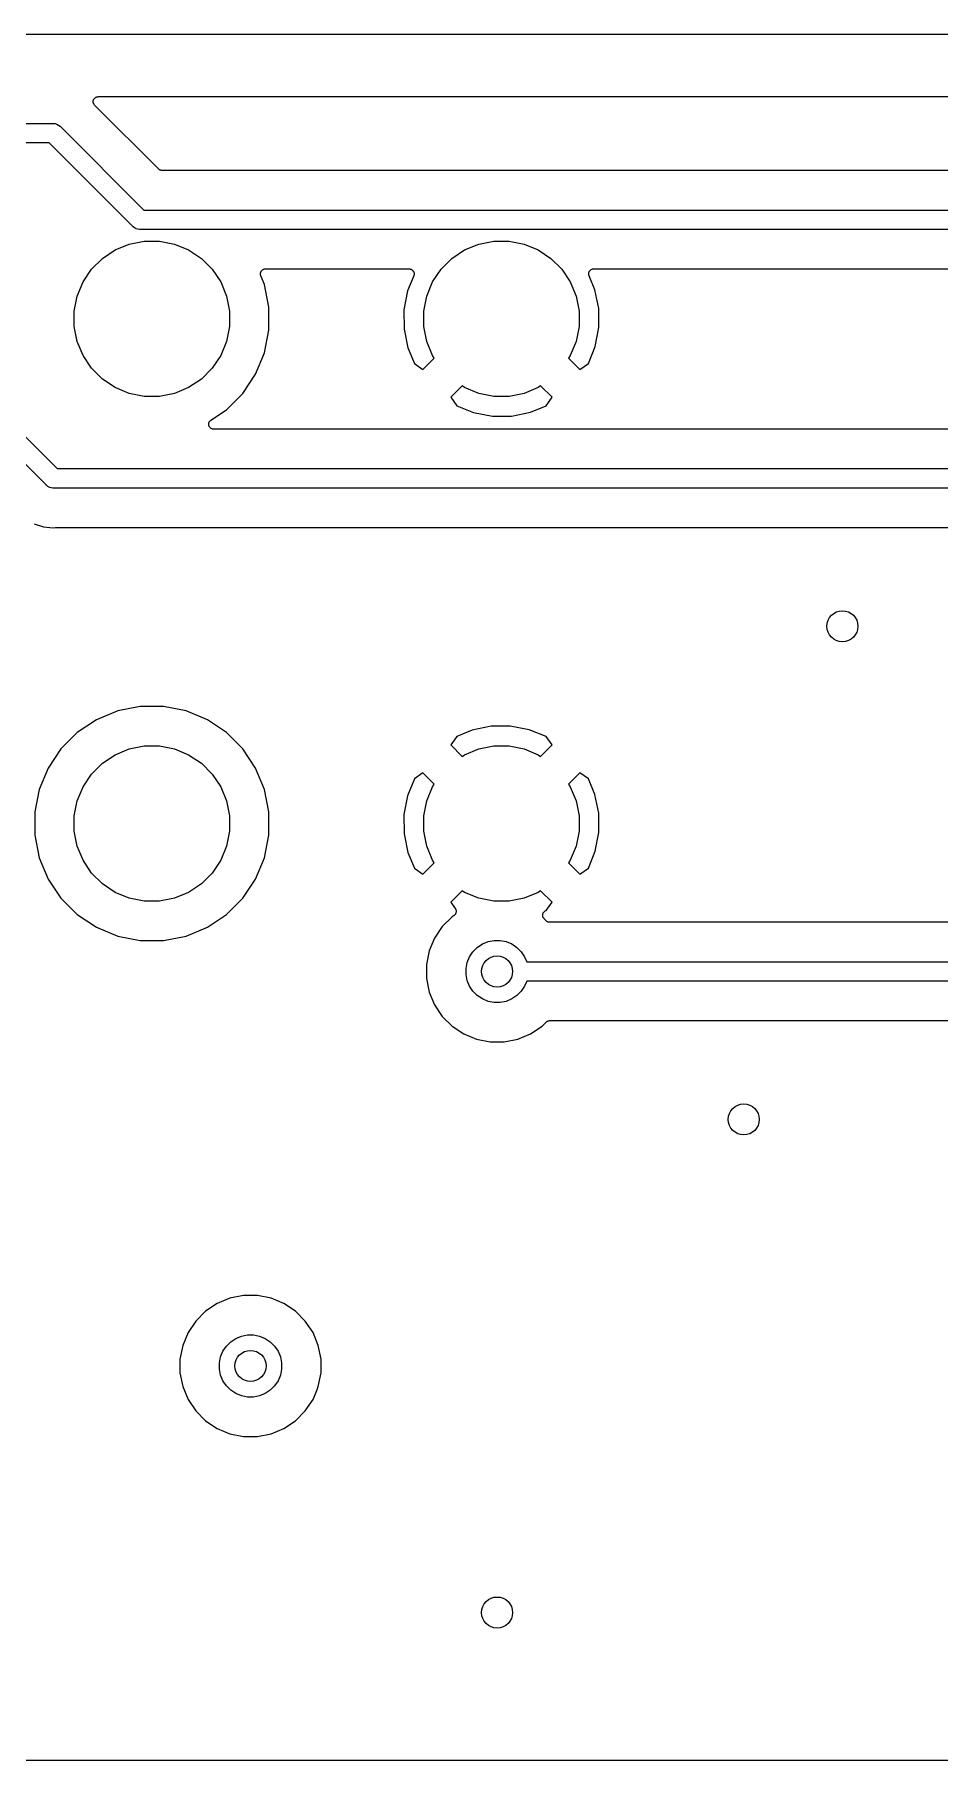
# Model space of a CAD drawing. Extents: x 1 to 139, y -76 to -1.
# Drawn here: x 62.62 to 74.28, y -75.56 to -53.34 of the extents above; entities that cross this region are included whole.
import ezdxf

# ---------------------------------------------------------------- set-up
doc = ezdxf.new("R2010")
doc.units = 0
doc.header["$MEASUREMENT"] = 0
doc.layers.add('BLACK', color=7, linetype='CONTINUOUS')

msp = doc.modelspace()

# ---------------------------------------------------------------- linework, layer by layer
at = {"layer": 'BLACK', "linetype": 'CONTINUOUS'}
for p, q in [((138.303, -53.34), (24.257, -53.34)), ((63.38, -54.2028), (63.3807, -54.1966)), ((63.38, -54.203), (63.38, -54.2028)), ((63.38, -54.2031), (63.38, -54.203)), ((63.3805, -54.209), (63.38, -54.2031)), ((63.3811, -54.2152), (63.3805, -54.209)), ((63.3807, -54.1966), (63.3813, -54.1907)), ((63.3811, -54.2153), (63.3811, -54.2152)), ((63.3811, -54.2154), (63.3811, -54.2153)), ((63.3828, -54.2212), (63.3811, -54.2154)), ((63.3813, -54.1905), (63.3832, -54.1846)), ((63.3813, -54.1906), (63.3813, -54.1905)), ((63.3813, -54.1907), (63.3813, -54.1906)), ((63.3845, -54.2271), (63.3828, -54.2212)), ((63.3832, -54.1846), (63.385, -54.1789)), ((63.3846, -54.2272), (63.3845, -54.2271)), ((63.3846, -54.2273), (63.3846, -54.2272)), ((63.3875, -54.2327), (63.3846, -54.2273)), ((63.385, -54.1787), (63.388, -54.1733)), ((63.385, -54.1788), (63.385, -54.1787)), ((63.385, -54.1789), (63.385, -54.1788)), ((63.388, -54.1733), (63.3909, -54.168)), ((63.3909, -54.1679), (63.391, -54.1678)), ((63.3909, -54.168), (63.3909, -54.1679)), ((63.391, -54.1678), (63.3948, -54.1632)), ((63.3948, -54.1632), (63.3988, -54.1584)), ((63.3988, -54.1584), (63.3989, -54.1583)), ((63.3988, -54.1584), (63.3988, -54.1584)), ((63.3989, -54.1583), (63.4036, -54.1545)), ((63.4036, -54.1545), (63.4084, -54.1506)), ((63.4084, -54.1506), (63.4085, -54.1506)), ((63.4085, -54.1505), (63.4138, -54.1477)), ((63.4085, -54.1506), (63.4085, -54.1505)), ((63.4138, -54.1477), (63.4193, -54.1448)), ((63.4193, -54.1448), (63.4194, -54.1448)), ((63.4194, -54.1448), (63.4195, -54.1447)), ((63.4195, -54.1447), (63.4252, -54.143)), ((63.4252, -54.143), (63.4312, -54.1412)), ((63.4312, -54.1412), (63.4313, -54.1412)), ((63.4313, -54.1412), (63.4314, -54.1412)), ((63.4314, -54.1412), (63.4375, -54.1406)), ((63.4375, -54.1406), (63.4435, -54.14)), ((63.4435, -54.14), (111.504, -54.14)), ((63.3902, -54.2381), (63.3875, -54.2327)), ((63.3903, -54.2382), (63.3902, -54.2381)), ((63.3904, -54.2383), (63.3903, -54.2382)), ((63.3942, -54.2431), (63.3904, -54.2383)), ((63.398, -54.2478), (63.3942, -54.2431)), ((63.3981, -54.2479), (63.398, -54.2478)), ((63.3986, -54.2484), (63.3981, -54.2479)), ((63.3981, -54.2479), (63.3981, -54.2479)), ((63.3981, -54.2479), (63.3981, -54.2479)), ((64.2236, -55.0734), (63.3986, -54.2484)), ((19.0561, -54.485), (62.8589, -54.485)), ((62.8589, -54.485), (62.865, -54.4844)), ((62.865, -54.4844), (62.8711, -54.485)), ((62.8711, -54.485), (62.8711, -54.485)), ((62.8711, -54.485), (62.8895, -54.4868)), ((62.8895, -54.4868), (62.9131, -54.494)), ((62.9131, -54.494), (62.9348, -54.5056)), ((62.9348, -54.5056), (62.9538, -54.5212)), ((62.9538, -54.5212), (62.9577, -54.526)), ((62.9577, -54.526), (64.0318, -55.6)), ((62.8132, -54.735), (19.1018, -54.735)), ((63.8873, -55.809), (62.8132, -54.735)), ((64.2281, -55.0771), (64.2236, -55.0734)), ((64.2326, -55.0809), (64.2281, -55.0771)), ((64.2329, -55.0811), (64.2326, -55.0809)), ((64.2332, -55.0813), (64.2329, -55.0811)), ((64.2384, -55.0841), (64.2332, -55.0813)), ((64.2435, -55.0869), (64.2384, -55.0841)), ((64.2438, -55.087), (64.2435, -55.0869)), ((64.2441, -55.0871), (64.2438, -55.087)), ((64.2497, -55.0888), (64.2441, -55.0871)), ((64.2553, -55.0906), (64.2497, -55.0888)), ((64.2556, -55.0906), (64.2553, -55.0906)), ((64.2559, -55.0907), (64.2556, -55.0906)), ((64.2617, -55.0913), (64.2559, -55.0907)), ((64.2676, -55.092), (64.2617, -55.0913)), ((64.2683, -55.092), (64.2676, -55.092)), ((64.2685, -55.092), (64.2683, -55.092)), ((64.2683, -55.092), (64.2683, -55.092)), ((64.2683, -55.092), (64.2683, -55.092)), ((82.3608, -55.092), (64.2685, -55.092)), ((59.1477, -55.161), (62.9168, -58.93)), ((62.7723, -59.1391), (59.0032, -55.37)), ((64.0318, -55.6), (82.3889, -55.6)), ((63.8433, -56.0384), (64.0365, -56)), ((63.8912, -55.8138), (63.8873, -55.809)), ((63.8959, -55.8177), (63.8912, -55.8138)), ((63.9102, -55.8294), (63.8959, -55.8177)), ((63.93, -55.84), (63.9102, -55.8294)), ((63.9319, -55.841), (63.93, -55.84)), ((63.9555, -55.8482), (63.9319, -55.841)), ((63.9739, -55.85), (63.9555, -55.8482)), ((63.98, -55.8506), (63.9739, -55.85)), ((63.9739, -55.85), (63.9739, -55.85)), ((63.9861, -55.85), (63.98, -55.8506)), ((82.3432, -55.85), (63.9861, -55.85)), ((64.0365, -56), (64.2335, -56)), ((64.2335, -56), (64.4267, -56.0384)), ((68.3433, -56.0384), (68.5365, -56)), ((68.5365, -56), (68.7335, -56)), ((68.7335, -56), (68.9267, -56.0384)), ((63.3582, -56.3625), (63.4975, -56.2232)), ((63.4975, -56.2232), (63.6613, -56.1138)), ((63.6613, -56.1138), (63.8433, -56.0384)), ((64.4267, -56.0384), (64.6087, -56.1138)), ((64.6087, -56.1138), (64.7725, -56.2232)), ((64.7725, -56.2232), (64.9118, -56.3625)), ((67.8582, -56.3625), (67.9975, -56.2232)), ((67.9975, -56.2232), (68.1613, -56.1138)), ((68.1613, -56.1138), (68.3433, -56.0384)), ((68.9267, -56.0384), (69.1087, -56.1138)), ((69.1087, -56.1138), (69.2725, -56.2232)), ((69.2725, -56.2232), (69.4118, -56.3625)), ((63.2488, -56.5263), (63.3582, -56.3625)), ((64.9118, -56.3625), (65.0212, -56.5263)), ((65.5329, -56.4207), (65.5335, -56.4147)), ((65.5329, -56.4209), (65.5329, -56.4207)), ((65.5329, -56.4211), (65.5329, -56.4209)), ((65.5334, -56.4271), (65.5329, -56.4211)), ((65.5339, -56.4331), (65.5334, -56.4271)), ((65.5335, -56.4147), (65.5342, -56.4087)), ((65.534, -56.4332), (65.5339, -56.4331)), ((65.534, -56.4334), (65.534, -56.4332)), ((65.5357, -56.4392), (65.534, -56.4334)), ((65.5342, -56.4084), (65.536, -56.4026)), ((65.5342, -56.4086), (65.5342, -56.4084)), ((65.5342, -56.4087), (65.5342, -56.4086)), ((65.5374, -56.445), (65.5357, -56.4392)), ((65.536, -56.4026), (65.5378, -56.3969)), ((65.5375, -56.4453), (65.5374, -56.445)), ((65.5377, -56.4458), (65.5375, -56.4453)), ((65.5375, -56.4453), (65.5375, -56.4453)), ((65.5375, -56.4453), (65.5375, -56.4453)), ((65.585, -56.5601), (65.5377, -56.4458)), ((65.5378, -56.3969), (65.5379, -56.3967)), ((65.5379, -56.3966), (65.5408, -56.3913)), ((65.5379, -56.3967), (65.5379, -56.3966)), ((65.5408, -56.3913), (65.5437, -56.386)), ((65.5437, -56.386), (65.5438, -56.3859)), ((65.5438, -56.3859), (65.5439, -56.3857)), ((65.5439, -56.3857), (65.5477, -56.3811)), ((65.5477, -56.3811), (65.5516, -56.3764)), ((65.5516, -56.3764), (65.5517, -56.3763)), ((65.5517, -56.3763), (65.5518, -56.3762)), ((65.5518, -56.3762), (65.5565, -56.3724)), ((65.5565, -56.3724), (65.5612, -56.3686)), ((65.5612, -56.3686), (65.5614, -56.3685)), ((65.5614, -56.3685), (65.5615, -56.3684)), ((65.5615, -56.3684), (65.5668, -56.3656)), ((65.5668, -56.3656), (65.5722, -56.3628)), ((65.5722, -56.3628), (65.5723, -56.3627)), ((65.5723, -56.3627), (65.5725, -56.3627)), ((65.5725, -56.3627), (65.5781, -56.361)), ((65.5781, -56.361), (65.584, -56.3592)), ((65.584, -56.3592), (65.5842, -56.3592)), ((65.5842, -56.3592), (65.5843, -56.3591)), ((65.5843, -56.3591), (65.5903, -56.3586)), ((65.5903, -56.3586), (65.5964, -56.358)), ((65.5964, -56.358), (67.4479, -56.358)), ((67.5068, -56.4454), (67.4267, -56.6426)), ((67.4479, -56.358), (67.4488, -56.358)), ((67.4488, -56.358), (67.4547, -56.3587)), ((67.4547, -56.3587), (67.4604, -56.3592)), ((67.4604, -56.3592), (67.4607, -56.3593)), ((67.4607, -56.3593), (67.4611, -56.3594)), ((67.4611, -56.3594), (67.4667, -56.3612)), ((67.4667, -56.3612), (67.4722, -56.3628)), ((67.4722, -56.3628), (67.4726, -56.363)), ((67.4726, -56.363), (67.4729, -56.3631)), ((67.4729, -56.3631), (67.4781, -56.3659)), ((67.4781, -56.3659), (67.4832, -56.3687)), ((67.4832, -56.3687), (67.4835, -56.3689)), ((67.4835, -56.3689), (67.4838, -56.3691)), ((67.4838, -56.3691), (67.4883, -56.3729)), ((67.4883, -56.3729), (67.4928, -56.3765)), ((67.4928, -56.3765), (67.493, -56.3768)), ((67.493, -56.3768), (67.4933, -56.3771)), ((67.4933, -56.3771), (67.497, -56.3816)), ((67.497, -56.3816), (67.5006, -56.3861)), ((67.5006, -56.3861), (67.5008, -56.3864)), ((67.5008, -56.3864), (67.5011, -56.3867)), ((67.5011, -56.3867), (67.5038, -56.3919)), ((67.5038, -56.3919), (67.5065, -56.397)), ((67.5065, -56.397), (67.5066, -56.3974)), ((67.5066, -56.3974), (67.5068, -56.3977)), ((67.5068, -56.3977), (67.5085, -56.4033)), ((67.5084, -56.4398), (67.5068, -56.4454)), ((67.5101, -56.4343), (67.5084, -56.4398)), ((67.5085, -56.4033), (67.5102, -56.4088)), ((67.5102, -56.4339), (67.5101, -56.4343)), ((67.5102, -56.4088), (67.5102, -56.4092)), ((67.5102, -56.4092), (67.5103, -56.4096)), ((67.5103, -56.4335), (67.5102, -56.4339)), ((67.5103, -56.4096), (67.5108, -56.4154)), ((67.5108, -56.4277), (67.5103, -56.4335)), ((67.5108, -56.4154), (67.5114, -56.4212)), ((67.5114, -56.4219), (67.5108, -56.4277)), ((67.5114, -56.4212), (67.5114, -56.4216)), ((67.5114, -56.4216), (67.5114, -56.4219)), ((67.7488, -56.5263), (67.8582, -56.3625)), ((69.4118, -56.3625), (69.5212, -56.5263)), ((69.7589, -56.4207), (69.7595, -56.4147)), ((69.7589, -56.4209), (69.7589, -56.4207)), ((69.7589, -56.4211), (69.7589, -56.4209)), ((69.7594, -56.4271), (69.7589, -56.4211)), ((69.7599, -56.4331), (69.7594, -56.4271)), ((69.7595, -56.4147), (69.7602, -56.4087)), ((69.76, -56.4332), (69.7599, -56.4331)), ((69.76, -56.4334), (69.76, -56.4332)), ((69.7617, -56.4392), (69.76, -56.4334)), ((69.7602, -56.4084), (69.7621, -56.4026)), ((69.7602, -56.4086), (69.7602, -56.4084)), ((69.7602, -56.4087), (69.7602, -56.4086)), ((69.7634, -56.445), (69.7617, -56.4392)), ((69.7621, -56.4026), (69.7638, -56.3969)), ((69.7635, -56.4453), (69.7634, -56.445)), ((69.7637, -56.4458), (69.7635, -56.4453)), ((69.7635, -56.4453), (69.7635, -56.4453)), ((69.7635, -56.4453), (69.7635, -56.4453)), ((69.8382, -56.6256), (69.7637, -56.4458)), ((69.7638, -56.3969), (69.7639, -56.3967)), ((69.7639, -56.3967), (69.764, -56.3966)), ((69.764, -56.3966), (69.7669, -56.3913)), ((69.7669, -56.3913), (69.7697, -56.386)), ((69.7697, -56.386), (69.7698, -56.3859)), ((69.7698, -56.3859), (69.7699, -56.3857)), ((69.7699, -56.3857), (69.7738, -56.3811)), ((69.7738, -56.3811), (69.7776, -56.3764)), ((69.7776, -56.3764), (69.7778, -56.3763)), ((69.7778, -56.3763), (69.7779, -56.3762)), ((69.7779, -56.3762), (69.7826, -56.3724)), ((69.7826, -56.3724), (69.7872, -56.3686)), ((69.7872, -56.3686), (69.7874, -56.3685)), ((69.7874, -56.3685), (69.7875, -56.3684)), ((69.7875, -56.3684), (69.7928, -56.3656)), ((69.7928, -56.3656), (69.7982, -56.3628)), ((69.7982, -56.3628), (69.7983, -56.3627)), ((69.7983, -56.3627), (69.7985, -56.3627)), ((69.7985, -56.3627), (69.8041, -56.361)), ((69.8041, -56.361), (69.81, -56.3592)), ((69.81, -56.3592), (69.8102, -56.3592)), ((69.8102, -56.3592), (69.8104, -56.3591)), ((69.8104, -56.3591), (69.8163, -56.3586)), ((69.8163, -56.3586), (69.8224, -56.358)), ((69.8224, -56.358), (78.7631, -56.358)), ((63.1734, -56.7083), (63.2488, -56.5263)), ((65.0212, -56.5263), (65.0966, -56.7083)), ((65.643, -56.8515), (65.585, -56.5601)), ((67.4267, -56.6426), (67.3802, -56.8852)), ((67.6734, -56.7083), (67.7488, -56.5263)), ((69.5212, -56.5263), (69.5966, -56.7083)), ((69.8881, -56.8678), (69.8382, -56.6256)), ((63.135, -56.9015), (63.1734, -56.7083)), ((65.0966, -56.7083), (65.135, -56.9015)), ((65.643, -57.1485), (65.643, -56.8515)), ((67.3802, -56.8852), (67.3819, -57.1322)), ((67.635, -56.9015), (67.6734, -56.7083)), ((69.5966, -56.7083), (69.635, -56.9015)), ((69.8898, -57.1148), (69.8881, -56.8678)), ((63.135, -57.0985), (63.135, -56.9015)), ((63.1734, -57.2917), (63.135, -57.0985)), ((65.135, -57.0985), (65.0966, -57.2917)), ((65.135, -56.9015), (65.135, -57.0985)), ((67.635, -57.0985), (67.635, -56.9015)), ((67.6734, -57.2917), (67.635, -57.0985)), ((69.635, -57.0985), (69.5966, -57.2917)), ((69.635, -56.9015), (69.635, -57.0985)), ((69.8433, -57.3574), (69.8898, -57.1148)), ((63.2488, -57.4737), (63.1734, -57.2917)), ((65.0966, -57.2917), (65.0212, -57.4737)), ((65.585, -57.4399), (65.643, -57.1485)), ((67.3819, -57.1322), (67.4318, -57.3744)), ((67.7488, -57.4737), (67.6734, -57.2917)), ((69.5966, -57.2917), (69.5212, -57.4737)), ((63.3582, -57.6375), (63.2488, -57.4737)), ((65.0212, -57.4737), (64.9118, -57.6375)), ((65.4714, -57.7143), (65.585, -57.4399)), ((67.4318, -57.3744), (67.5148, -57.5747)), ((67.6237, -57.6521), (67.7702, -57.5056)), ((67.7702, -57.5056), (67.7488, -57.4737)), ((69.5212, -57.4737), (69.4998, -57.5056)), ((69.4998, -57.5056), (69.6463, -57.6521)), ((69.755, -57.5749), (69.8433, -57.3574)), ((63.4975, -57.7768), (63.3582, -57.6375)), ((63.6613, -57.8862), (63.4975, -57.7768)), ((64.7725, -57.7768), (64.6087, -57.8862)), ((64.9118, -57.6375), (64.7725, -57.7768)), ((65.3063, -57.9613), (65.4714, -57.7143)), ((67.5148, -57.5747), (67.6237, -57.6521)), ((69.6463, -57.6521), (69.755, -57.5749)), ((63.8433, -57.9616), (63.6613, -57.8862)), ((64.0365, -58), (63.8433, -57.9616)), ((64.2335, -58), (64.0365, -58)), ((64.4267, -57.9616), (64.2335, -58)), ((64.6087, -57.8862), (64.4267, -57.9616)), ((65.0963, -58.1713), (65.3063, -57.9613)), ((68.1294, -57.8648), (67.9829, -58.0113)), ((68.1613, -57.8862), (68.1294, -57.8648)), ((68.3433, -57.9616), (68.1613, -57.8862)), ((68.5365, -58), (68.3433, -57.9616)), ((68.7335, -58), (68.5365, -58)), ((68.9267, -57.9616), (68.7335, -58)), ((69.1087, -57.8862), (68.9267, -57.9616)), ((69.1406, -57.8648), (69.1087, -57.8862)), ((69.2871, -58.0113), (69.1406, -57.8648)), ((64.8952, -58.3057), (65.0963, -58.1713)), ((67.9829, -58.0113), (68.0601, -58.12)), ((68.0601, -58.12), (68.2776, -58.2083)), ((68.2776, -58.2083), (68.5202, -58.2548)), ((68.7672, -58.2531), (69.0094, -58.2032)), ((69.0094, -58.2032), (69.2097, -58.1202)), ((69.2097, -58.1202), (69.2871, -58.0113)), ((64.867, -58.3581), (64.8676, -58.3522)), ((64.867, -58.3582), (64.867, -58.3581)), ((64.867, -58.3581), (64.867, -58.3581)), ((64.8676, -58.3646), (64.867, -58.3582)), ((64.8676, -58.3522), (64.8683, -58.3459)), ((64.8681, -58.3704), (64.8676, -58.3646)), ((64.8681, -58.3705), (64.8681, -58.3704)), ((64.8681, -58.3706), (64.8681, -58.3705)), ((64.8699, -58.3764), (64.8681, -58.3706)), ((64.8683, -58.3457), (64.8701, -58.3399)), ((64.8683, -58.3458), (64.8683, -58.3457)), ((64.8683, -58.3459), (64.8683, -58.3458)), ((64.8716, -58.3823), (64.8699, -58.3764)), ((64.8701, -58.3399), (64.8719, -58.334)), ((64.8717, -58.3824), (64.8716, -58.3823)), ((64.8744, -58.3875), (64.8717, -58.3824)), ((64.8717, -58.3824), (64.8717, -58.3824)), ((64.8719, -58.3339), (64.8749, -58.3283)), ((64.8719, -58.334), (64.8719, -58.3339)), ((64.8719, -58.334), (64.8719, -58.334)), ((64.8774, -58.3933), (64.8744, -58.3875)), ((64.8749, -58.3283), (64.8777, -58.3231)), ((64.8774, -58.3934), (64.8774, -58.3933)), ((64.8774, -58.3933), (64.8774, -58.3933)), ((64.8811, -58.398), (64.8774, -58.3934)), ((64.8777, -58.3231), (64.8778, -58.3231)), ((64.8778, -58.323), (64.8817, -58.3183)), ((64.8778, -58.3231), (64.8778, -58.323)), ((64.8851, -58.4029), (64.8811, -58.398)), ((64.8817, -58.3183), (64.8856, -58.3136)), ((64.8852, -58.403), (64.8851, -58.4029)), ((64.8899, -58.4069), (64.8852, -58.403)), ((64.8852, -58.403), (64.8852, -58.403)), ((64.8856, -58.3136), (64.8857, -58.3135)), ((64.8857, -58.3134), (64.8904, -58.3097)), ((64.8857, -58.3135), (64.8857, -58.3134)), ((64.8946, -58.4109), (64.8899, -58.4069)), ((64.8904, -58.3097), (64.8952, -58.3057)), ((64.8947, -58.4109), (64.8946, -58.4109)), ((64.8947, -58.411), (64.8947, -58.4109)), ((64.9002, -58.414), (64.8947, -58.411)), ((64.9055, -58.4169), (64.9002, -58.414)), ((64.9056, -58.4169), (64.9055, -58.4169)), ((64.9055, -58.4169), (64.9055, -58.4169)), ((64.9116, -58.4188), (64.9056, -58.4169)), ((64.9173, -58.4206), (64.9116, -58.4188)), ((64.9174, -58.4206), (64.9173, -58.4206)), ((64.9236, -58.4213), (64.9174, -58.4206)), ((64.9174, -58.4206), (64.9174, -58.4206)), ((64.9296, -58.422), (64.9236, -58.4213)), ((64.9298, -58.422), (64.9296, -58.422)), ((64.9305, -58.422), (64.9298, -58.422)), ((64.9298, -58.422), (64.9298, -58.422)), ((64.9298, -58.422), (64.9298, -58.422)), ((75.8635, -58.422), (64.9305, -58.422)), ((68.5202, -58.2548), (68.7672, -58.2531)), ((62.9168, -58.93), (76.1482, -58.93)), ((62.7762, -59.1438), (62.7723, -59.1391)), ((62.7809, -59.1477), (62.7762, -59.1438)), ((62.7952, -59.1594), (62.7809, -59.1477)), ((62.8145, -59.1697), (62.7952, -59.1594)), ((62.8169, -59.171), (62.8145, -59.1697)), ((62.8405, -59.1782), (62.8169, -59.171)), ((62.8589, -59.18), (62.8405, -59.1782)), ((62.865, -59.1806), (62.8589, -59.18)), ((62.8589, -59.18), (62.8589, -59.18)), ((62.8711, -59.18), (62.865, -59.1806)), ((76.1939, -59.18), (62.8711, -59.18)), ((62.6216, -59.6426), (62.7409, -59.6788)), ((62.7409, -59.6788), (62.865, -59.6911)), ((62.865, -59.6911), (62.893, -59.6883)), ((62.893, -59.6883), (62.8939, -59.6882)), ((62.8939, -59.6882), (62.8966, -59.6883)), ((62.8966, -59.6883), (62.8992, -59.688)), ((62.8992, -59.688), (76.1658, -59.688)), ((63.9865, -61.992), (63.6951, -62.05)), ((64.2835, -61.992), (63.9865, -61.992)), ((64.5749, -62.05), (64.2835, -61.992)), ((63.4207, -62.1636), (63.1737, -62.3287)), ((63.6951, -62.05), (63.4207, -62.1636)), ((64.8493, -62.1636), (64.5749, -62.05)), ((65.0963, -62.3287), (64.8493, -62.1636)), ((63.1737, -62.3287), (62.9637, -62.5387)), ((65.3063, -62.5387), (65.0963, -62.3287)), ((68.0603, -62.3798), (67.9829, -62.4887)), ((68.2606, -62.2968), (68.0603, -62.3798)), ((68.5028, -62.2469), (68.2606, -62.2968)), ((68.7498, -62.2452), (68.5028, -62.2469)), ((68.9924, -62.2917), (68.7498, -62.2452)), ((69.2099, -62.38), (68.9924, -62.2917)), ((69.2871, -62.4887), (69.2099, -62.38)), ((62.9637, -62.5387), (62.7986, -62.7857)), ((63.4975, -62.7232), (63.6613, -62.6138)), ((63.6613, -62.6138), (63.8433, -62.5384)), ((63.8433, -62.5384), (64.0365, -62.5)), ((64.0365, -62.5), (64.2335, -62.5)), ((64.2335, -62.5), (64.4267, -62.5384)), ((64.4267, -62.5384), (64.6087, -62.6138)), ((64.6087, -62.6138), (64.7725, -62.7232)), ((65.4714, -62.7857), (65.3063, -62.5387)), ((67.9829, -62.4887), (68.1294, -62.6352)), ((68.1294, -62.6352), (68.1613, -62.6138)), ((68.1613, -62.6138), (68.3433, -62.5384)), ((68.3433, -62.5384), (68.5365, -62.5)), ((68.5365, -62.5), (68.7335, -62.5)), ((68.7335, -62.5), (68.9267, -62.5384)), ((68.9267, -62.5384), (69.1087, -62.6138)), ((69.1087, -62.6138), (69.1406, -62.6352)), ((69.1406, -62.6352), (69.2871, -62.4887)), ((62.7986, -62.7857), (62.685, -63.0601)), ((63.2488, -63.0263), (63.3582, -62.8625)), ((63.3582, -62.8625), (63.4975, -62.7232)), ((64.7725, -62.7232), (64.9118, -62.8625)), ((64.9118, -62.8625), (65.0212, -63.0263)), ((65.585, -63.0601), (65.4714, -62.7857)), ((67.6237, -62.8479), (67.515, -62.9251)), ((67.7702, -62.9944), (67.6237, -62.8479)), ((69.6463, -62.8479), (69.4998, -62.9944)), ((69.7552, -62.9253), (69.6463, -62.8479)), ((62.685, -63.0601), (62.627, -63.3515)), ((63.1734, -63.2083), (63.2488, -63.0263)), ((65.0212, -63.0263), (65.0966, -63.2083)), ((65.643, -63.3515), (65.585, -63.0601)), ((67.515, -62.9251), (67.4267, -63.1426)), ((67.6734, -63.2083), (67.7488, -63.0263)), ((67.7488, -63.0263), (67.7702, -62.9944)), ((69.4998, -62.9944), (69.5212, -63.0263)), ((69.5212, -63.0263), (69.5966, -63.2083)), ((69.8382, -63.1256), (69.7552, -62.9253)), ((63.135, -63.4015), (63.1734, -63.2083)), ((65.0966, -63.2083), (65.135, -63.4015)), ((67.4267, -63.1426), (67.3802, -63.3852)), ((67.635, -63.4015), (67.6734, -63.2083)), ((69.5966, -63.2083), (69.635, -63.4015)), ((69.8881, -63.3678), (69.8382, -63.1256)), ((62.627, -63.3515), (62.627, -63.6485)), ((63.135, -63.5985), (63.135, -63.4015)), ((65.135, -63.4015), (65.135, -63.5985)), ((65.643, -63.6485), (65.643, -63.3515)), ((67.3802, -63.3852), (67.3819, -63.6322)), ((67.635, -63.5985), (67.635, -63.4015)), ((69.635, -63.4015), (69.635, -63.5985)), ((69.8887, -63.446), (69.8881, -63.3678)), ((69.8898, -63.6148), (69.8887, -63.446)), ((62.627, -63.6485), (62.685, -63.9399)), ((63.1734, -63.7917), (63.135, -63.5985)), ((65.135, -63.5985), (65.0966, -63.7917)), ((65.585, -63.9399), (65.643, -63.6485)), ((67.3819, -63.6322), (67.4318, -63.8744)), ((67.6734, -63.7917), (67.635, -63.5985)), ((69.635, -63.5985), (69.5966, -63.7917)), ((69.8433, -63.8574), (69.8898, -63.6148)), ((62.685, -63.9399), (62.7986, -64.2143)), ((63.2488, -63.9737), (63.1734, -63.7917)), ((63.3582, -64.1375), (63.2488, -63.9737)), ((65.0212, -63.9737), (64.9118, -64.1375)), ((65.0966, -63.7917), (65.0212, -63.9737)), ((65.4714, -64.2143), (65.585, -63.9399)), ((67.4318, -63.8744), (67.5148, -64.0747)), ((67.6237, -64.1521), (67.7702, -64.0056)), ((67.7488, -63.9737), (67.6734, -63.7917)), ((67.7702, -64.0056), (67.7488, -63.9737)), ((69.5212, -63.9737), (69.4998, -64.0056)), ((69.4998, -64.0056), (69.6463, -64.1521)), ((69.5966, -63.7917), (69.5212, -63.9737)), ((69.755, -64.0749), (69.8433, -63.8574)), ((62.7986, -64.2143), (62.9637, -64.4613)), ((63.4975, -64.2768), (63.3582, -64.1375)), ((64.9118, -64.1375), (64.7725, -64.2768)), ((65.3063, -64.4613), (65.4714, -64.2143)), ((67.5148, -64.0747), (67.6237, -64.1521)), ((69.6463, -64.1521), (69.755, -64.0749)), ((63.6613, -64.3862), (63.4975, -64.2768)), ((63.8433, -64.4616), (63.6613, -64.3862)), ((64.6087, -64.3862), (64.4267, -64.4616)), ((64.7725, -64.2768), (64.6087, -64.3862)), ((68.1294, -64.3648), (67.9829, -64.5113)), ((68.1613, -64.3862), (68.1294, -64.3648)), ((68.3433, -64.4616), (68.1613, -64.3862)), ((69.1087, -64.3862), (68.9267, -64.4616)), ((69.1406, -64.3648), (69.1087, -64.3862)), ((69.2871, -64.5113), (69.1406, -64.3648)), ((62.9637, -64.4613), (63.1737, -64.6713)), ((63.1737, -64.6713), (63.4207, -64.8364)), ((64.0365, -64.5), (63.8433, -64.4616)), ((64.2335, -64.5), (64.0365, -64.5)), ((64.4267, -64.4616), (64.2335, -64.5)), ((64.8493, -64.8364), (65.0963, -64.6713)), ((65.0963, -64.6713), (65.3063, -64.4613)), ((67.9829, -64.5113), (68.0417, -64.5941)), ((68.0392, -64.6705), (68.0358, -64.6748)), ((68.0427, -64.6662), (68.0392, -64.6705)), ((68.0417, -64.5941), (68.0422, -64.5948)), ((68.0422, -64.5948), (68.0426, -64.5954)), ((68.0426, -64.5954), (68.043, -64.5959)), ((68.043, -64.6656), (68.0427, -64.6662)), ((68.043, -64.5959), (68.0456, -64.6008)), ((68.0434, -64.6651), (68.043, -64.6656)), ((68.0459, -64.6601), (68.0434, -64.6651)), ((68.0456, -64.6008), (68.0482, -64.6057)), ((68.0485, -64.6553), (68.0459, -64.6601)), ((68.0482, -64.6057), (68.0484, -64.6063)), ((68.0484, -64.6063), (68.0488, -64.6069)), ((68.0487, -64.6547), (68.0485, -64.6553)), ((68.0491, -64.654), (68.0487, -64.6547)), ((68.0488, -64.6069), (68.0503, -64.6122)), ((68.0506, -64.6487), (68.0491, -64.654)), ((68.0503, -64.6122), (68.052, -64.6175)), ((68.0522, -64.6435), (68.0506, -64.6487)), ((68.052, -64.6175), (68.0521, -64.6181)), ((68.0521, -64.6181), (68.0523, -64.6188)), ((68.0524, -64.6421), (68.0522, -64.6428)), ((68.0522, -64.6428), (68.0522, -64.6435)), ((68.0523, -64.6188), (68.0528, -64.6243)), ((68.0529, -64.6366), (68.0524, -64.6421)), ((68.0528, -64.6243), (68.0534, -64.6298)), ((68.0534, -64.6311), (68.0529, -64.6366)), ((68.0534, -64.6298), (68.0534, -64.6304)), ((68.0534, -64.6304), (68.0534, -64.6311)), ((68.5365, -64.5), (68.3433, -64.4616)), ((68.7335, -64.5), (68.5365, -64.5)), ((68.9267, -64.4616), (68.7335, -64.5)), ((69.1661, -64.68), (69.1668, -64.6739)), ((69.1668, -64.6739), (69.1674, -64.668)), ((69.1674, -64.6679), (69.1675, -64.6677)), ((69.1674, -64.668), (69.1674, -64.6679)), ((69.1675, -64.6677), (69.1693, -64.6619)), ((69.1693, -64.6619), (69.171, -64.6562)), ((69.171, -64.6562), (69.1711, -64.656)), ((69.1711, -64.656), (69.1712, -64.6559)), ((69.1712, -64.6559), (69.1741, -64.6506)), ((69.1741, -64.6506), (69.1769, -64.6453)), ((69.1769, -64.6453), (69.177, -64.6452)), ((69.177, -64.6452), (69.1771, -64.645)), ((69.1771, -64.645), (69.1809, -64.6404)), ((69.1809, -64.6404), (69.1848, -64.6357)), ((69.1848, -64.6357), (69.1849, -64.6356)), ((69.1849, -64.6356), (69.185, -64.6355)), ((69.185, -64.6355), (69.1897, -64.6317)), ((69.1897, -64.6317), (69.1944, -64.6279)), ((69.1944, -64.6279), (69.1945, -64.6278)), ((69.1945, -64.6278), (69.1947, -64.6277)), ((69.1947, -64.6277), (69.1999, -64.6249)), ((69.1999, -64.6249), (69.2053, -64.622)), ((69.2053, -64.622), (69.2097, -64.6202)), ((69.2097, -64.6202), (69.2871, -64.5113)), ((63.4207, -64.8364), (63.6951, -64.95)), ((64.5749, -64.95), (64.8493, -64.8364)), ((67.8747, -64.8262), (67.7753, -64.9749)), ((68.0012, -64.6997), (67.8747, -64.8262)), ((68.0252, -64.6837), (68.0012, -64.6997)), ((68.0257, -64.6832), (68.0252, -64.6837)), ((68.0263, -64.6829), (68.0257, -64.6832)), ((68.0305, -64.6793), (68.0263, -64.6829)), ((68.0348, -64.6758), (68.0305, -64.6793)), ((68.0352, -64.6753), (68.0348, -64.6758)), ((68.0358, -64.6748), (68.0352, -64.6753)), ((69.1661, -64.6802), (69.1661, -64.68)), ((69.1661, -64.6804), (69.1661, -64.6802)), ((69.1667, -64.6863), (69.1661, -64.6804)), ((69.1672, -64.6924), (69.1667, -64.6863)), ((69.1672, -64.6925), (69.1672, -64.6924)), ((69.1673, -64.6927), (69.1672, -64.6925)), ((69.1689, -64.6984), (69.1673, -64.6927)), ((69.1706, -64.7043), (69.1689, -64.6984)), ((69.1707, -64.7044), (69.1706, -64.7043)), ((69.1708, -64.7046), (69.1707, -64.7044)), ((69.1736, -64.7099), (69.1708, -64.7046)), ((69.1764, -64.7153), (69.1736, -64.7099)), ((69.1765, -64.7154), (69.1764, -64.7153)), ((69.1765, -64.7156), (69.1765, -64.7154)), ((69.1803, -64.7203), (69.1765, -64.7156)), ((69.1841, -64.725), (69.1803, -64.7203)), ((69.1843, -64.7252), (69.1841, -64.725)), ((69.1847, -64.7256), (69.1843, -64.7252)), ((69.1843, -64.7252), (69.1843, -64.7252)), ((69.1843, -64.7252), (69.1843, -64.7252)), ((69.2125, -64.7534), (69.1847, -64.7256)), ((69.2171, -64.7571), (69.2125, -64.7534)), ((69.2215, -64.7609), (69.2171, -64.7571)), ((69.2218, -64.7611), (69.2215, -64.7609)), ((69.2221, -64.7613), (69.2218, -64.7611)), ((69.2273, -64.7641), (69.2221, -64.7613)), ((69.2324, -64.7669), (69.2273, -64.7641)), ((69.2327, -64.767), (69.2324, -64.7669)), ((69.233, -64.7671), (69.2327, -64.767)), ((69.2386, -64.7688), (69.233, -64.7671)), ((69.2442, -64.7706), (69.2386, -64.7688)), ((69.2445, -64.7706), (69.2442, -64.7706)), ((69.2449, -64.7707), (69.2445, -64.7706)), ((69.2507, -64.7713), (69.2449, -64.7707)), ((69.2565, -64.772), (69.2507, -64.7713)), ((69.2572, -64.772), (69.2565, -64.772)), ((69.2574, -64.772), (69.2572, -64.772)), ((69.2572, -64.772), (69.2572, -64.772)), ((69.2572, -64.772), (69.2572, -64.772)), ((81.8726, -64.772), (69.2574, -64.772)), ((63.6951, -64.95), (63.9865, -65.008)), ((63.9865, -65.008), (64.2835, -65.008)), ((64.2835, -65.008), (64.5749, -64.95)), ((67.7753, -64.9749), (67.7069, -65.1401)), ((68.2693, -65.15), (68.325, -65.0943)), ((68.325, -65.0943), (68.3905, -65.0505)), ((68.3905, -65.0505), (68.4633, -65.0204)), ((68.4633, -65.0204), (68.5406, -65.005)), ((68.5406, -65.005), (68.6194, -65.005)), ((68.6194, -65.005), (68.6967, -65.0204)), ((68.6967, -65.0204), (68.7695, -65.0505)), ((68.7695, -65.0505), (68.835, -65.0943)), ((68.835, -65.0943), (68.8907, -65.15)), ((67.7069, -65.1401), (67.672, -65.3156)), ((67.672, -65.3156), (67.672, -65.4944)), ((68.18, -65.3656), (68.1954, -65.2883)), ((68.1954, -65.2883), (68.2255, -65.2155)), ((68.2255, -65.2155), (68.2693, -65.15)), ((68.8907, -65.15), (68.9345, -65.2155)), ((68.9345, -65.2155), (68.9612, -65.28)), ((68.9612, -65.28), (82.1688, -65.28)), ((67.672, -65.4944), (67.7069, -65.6699)), ((68.18, -65.4444), (68.18, -65.3656)), ((68.1954, -65.5217), (68.18, -65.4444)), ((68.2255, -65.5945), (68.1954, -65.5217)), ((68.9612, -65.53), (68.9345, -65.5945)), ((82.1688, -65.53), (68.9612, -65.53)), ((67.7069, -65.6699), (67.7753, -65.8351)), ((68.2693, -65.66), (68.2255, -65.5945)), ((68.325, -65.7157), (68.2693, -65.66)), ((68.3905, -65.7595), (68.325, -65.7157)), ((68.4633, -65.7896), (68.3905, -65.7595)), ((68.7695, -65.7595), (68.6967, -65.7896)), ((68.835, -65.7157), (68.7695, -65.7595)), ((68.8907, -65.66), (68.835, -65.7157)), ((68.9345, -65.5945), (68.8907, -65.66)), ((67.7753, -65.8351), (67.8747, -65.9838)), ((67.8747, -65.9838), (68.0012, -66.1103)), ((68.5406, -65.805), (68.4633, -65.7896)), ((68.6194, -65.805), (68.5406, -65.805)), ((68.6967, -65.7896), (68.6194, -65.805)), ((68.0012, -66.1103), (68.1499, -66.2097)), ((68.1499, -66.2097), (68.3151, -66.2781)), ((68.8449, -66.2781), (69.0101, -66.2097)), ((69.0101, -66.2097), (69.1588, -66.1103)), ((69.1588, -66.1103), (69.2125, -66.0566)), ((69.2125, -66.0566), (69.2127, -66.0564)), ((69.2127, -66.0564), (69.2131, -66.056)), ((69.2127, -66.0564), (69.2127, -66.0564)), ((69.2127, -66.0564), (69.2127, -66.0564)), ((69.2131, -66.056), (69.2178, -66.0523)), ((69.2178, -66.0523), (69.2223, -66.0486)), ((69.2223, -66.0486), (69.2226, -66.0485)), ((69.2226, -66.0485), (69.2228, -66.0482)), ((69.2228, -66.0482), (69.228, -66.0456)), ((69.228, -66.0456), (69.2332, -66.0428)), ((69.2332, -66.0428), (69.2335, -66.0427)), ((69.2335, -66.0427), (69.2338, -66.0425)), ((69.2338, -66.0425), (69.2395, -66.0409)), ((69.2395, -66.0409), (69.2451, -66.0392)), ((69.2451, -66.0392), (69.2454, -66.0392)), ((69.2454, -66.0392), (69.2457, -66.0391)), ((69.2457, -66.0391), (69.2516, -66.0386)), ((69.2516, -66.0386), (69.2574, -66.038)), ((69.2574, -66.038), (81.8726, -66.038)), ((68.3151, -66.2781), (68.4906, -66.313)), ((68.4906, -66.313), (68.6694, -66.313)), ((68.6694, -66.313), (68.8449, -66.2781)), ((64.8262, -69.7797), (64.6997, -69.9062)), ((64.9749, -69.6803), (64.8262, -69.7797)), ((65.1401, -69.6119), (64.9749, -69.6803)), ((65.3156, -69.577), (65.1401, -69.6119)), ((65.4944, -69.577), (65.3156, -69.577)), ((65.6699, -69.6119), (65.4944, -69.577)), ((65.8351, -69.6803), (65.6699, -69.6119)), ((65.9838, -69.7797), (65.8351, -69.6803)), ((66.1103, -69.9062), (65.9838, -69.7797)), ((64.6997, -69.9062), (64.6003, -70.0549)), ((66.2097, -70.0549), (66.1103, -69.9062)), ((64.5319, -70.2201), (64.497, -70.3956)), ((64.6003, -70.0549), (64.5319, -70.2201)), ((65.0505, -70.2955), (65.0943, -70.23)), ((65.0943, -70.23), (65.15, -70.1743)), ((65.15, -70.1743), (65.2155, -70.1305)), ((65.2155, -70.1305), (65.2883, -70.1004)), ((65.2883, -70.1004), (65.3656, -70.085)), ((65.3656, -70.085), (65.4444, -70.085)), ((65.4444, -70.085), (65.5217, -70.1004)), ((65.5217, -70.1004), (65.5945, -70.1305)), ((65.5945, -70.1305), (65.66, -70.1743)), ((65.66, -70.1743), (65.7157, -70.23)), ((65.7157, -70.23), (65.7595, -70.2955)), ((66.2781, -70.2201), (66.2097, -70.0549)), ((66.313, -70.3956), (66.2781, -70.2201)), ((64.497, -70.3956), (64.497, -70.5744)), ((65.005, -70.4456), (65.0204, -70.3683)), ((65.005, -70.5244), (65.005, -70.4456)), ((65.0204, -70.3683), (65.0505, -70.2955)), ((65.7595, -70.2955), (65.7896, -70.3683)), ((65.7896, -70.3683), (65.805, -70.4456)), ((65.805, -70.4456), (65.805, -70.5244)), ((66.313, -70.5744), (66.313, -70.3956)), ((64.497, -70.5744), (64.5319, -70.7499)), ((65.0204, -70.6017), (65.005, -70.5244)), ((65.0505, -70.6745), (65.0204, -70.6017)), ((65.0943, -70.74), (65.0505, -70.6745)), ((65.7595, -70.6745), (65.7157, -70.74)), ((65.7896, -70.6017), (65.7595, -70.6745)), ((65.805, -70.5244), (65.7896, -70.6017)), ((66.2781, -70.7499), (66.313, -70.5744)), ((64.5319, -70.7499), (64.6003, -70.9151)), ((65.15, -70.7957), (65.0943, -70.74)), ((65.2155, -70.8395), (65.15, -70.7957)), ((65.2883, -70.8696), (65.2155, -70.8395)), ((65.3656, -70.885), (65.2883, -70.8696)), ((65.4444, -70.885), (65.3656, -70.885)), ((65.5217, -70.8696), (65.4444, -70.885)), ((65.5945, -70.8395), (65.5217, -70.8696)), ((65.66, -70.7957), (65.5945, -70.8395)), ((65.7157, -70.74), (65.66, -70.7957)), ((66.2097, -70.9151), (66.257, -70.8007)), ((66.257, -70.8007), (66.2781, -70.7499)), ((64.6003, -70.9151), (64.6997, -71.0638)), ((64.6997, -71.0638), (64.8262, -71.1903)), ((65.9838, -71.1903), (66.1103, -71.0638)), ((66.1103, -71.0638), (66.2097, -70.9151)), ((64.8262, -71.1903), (64.9749, -71.2897)), ((64.9749, -71.2897), (65.1401, -71.3581)), ((65.6699, -71.3581), (65.8351, -71.2897)), ((65.8351, -71.2897), (65.9838, -71.1903)), ((65.1401, -71.3581), (65.3156, -71.393)), ((65.3156, -71.393), (65.4944, -71.393)), ((65.4944, -71.393), (65.6699, -71.3581)), ((133.538, -75.565), (6.16231, -75.565))]:
    msp.add_line(p, q, dxfattribs=at)
at = {"layer": 'BLACK'}
for centre in [(73.025, -60.96), (68.58, -65.405), (71.755, -67.31), (65.405, -70.485), (68.58, -73.66)]:
    msp.add_circle(centre, 0.2, dxfattribs=at)

doc.saveas('drawing.dxf')
